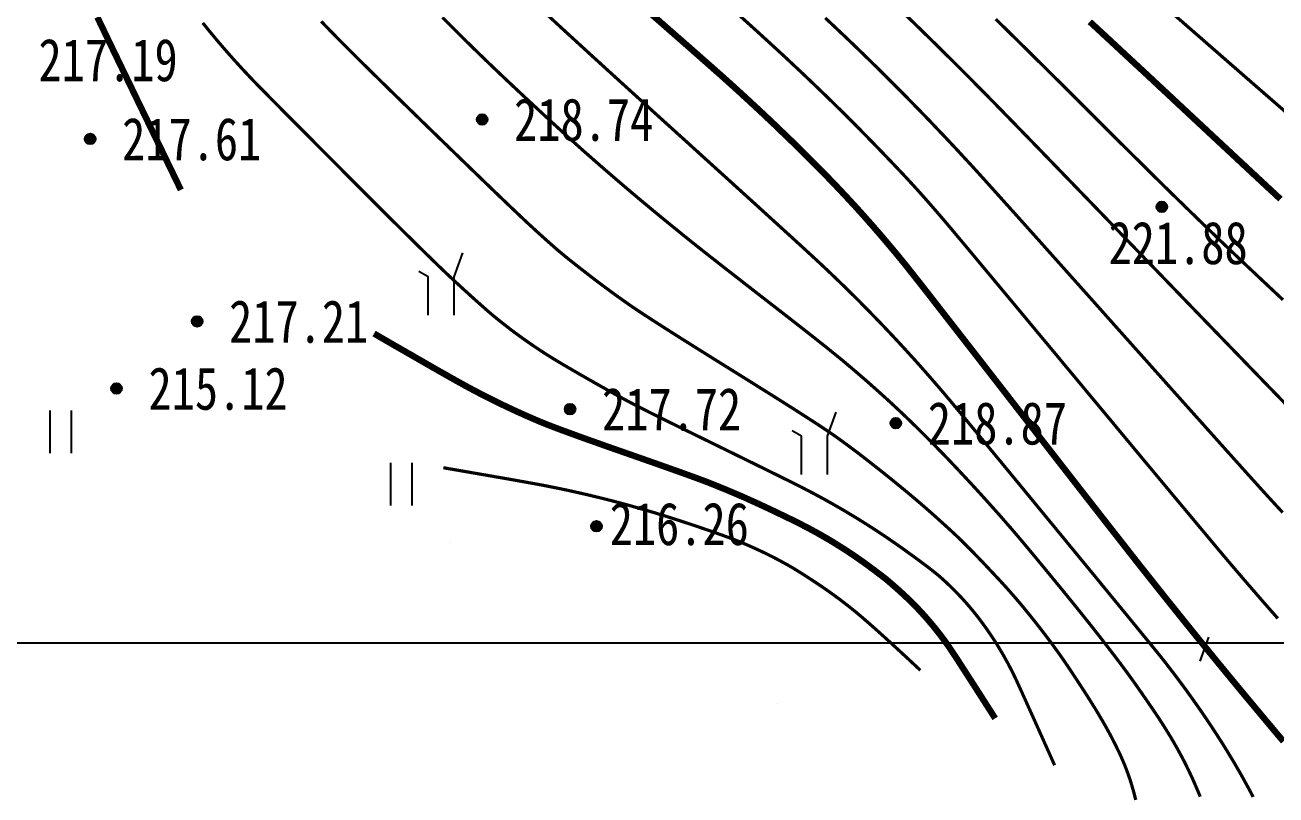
# Model space of a CAD drawing. Extents: x 36524600 to 36525730, y 2746759 to 2747713.
# Drawn here: x 36525092.61 to 36525121.97, y 2747242.12 to 2747260.2 of the extents above; entities that cross this region are included whole.
import ezdxf
from ezdxf.enums import TextEntityAlignment as Align

# ---------------------------------------------------------------- set-up
doc = ezdxf.new("R2010")
doc.units = 0
doc.header["$LTSCALE"] = 1000
doc.header["$MEASUREMENT"] = 0
for name, color, linetype in [('DGX', 251, 'Continuous'), ('DMTZ', 3, 'Continuous'), ('GCD', 252, 'Continuous'), ('JMD', 6, 'Continuous'), ('PP-DX-PT', 251, 'Continuous'), ('ZBTZ', 3, 'Continuous')]:
    doc.layers.add(name, color=color, linetype=linetype)
doc.styles.add('正等线体', font='宋体.shx', dxfattribs={"bigfont": '@@gbcbig.shx'})
doc.linetypes.add('10421', pattern='A,2,[150,AAA.SHX,S=0.5,R=0,X=0,Y=0.5],1e-11', length=2)
doc.linetypes.add('1161', pattern='A,0,[149,AAA.SHX,S=0.15,R=0,X=0,Y=0],-1.6', length=1.6)

# ---------------------------------------------------------------- blocks, each defined once
blk = doc.blocks.new('gc200')
h = blk.add_hatch(color=256)
edge = h.paths.add_edge_path()
edge.add_arc((0, 0), 0.25, 0, 360)
blk.add_circle((0, 0), 0.25)
blk = doc.blocks.new('gc246')
at = {"flags": 128}
for points in [[(1.217, 3.347), (0.807, 2.219), (0.807, 0.419)], [(-0.393, 0.419), (-0.393, 2.219), (-0.826, 2.469)]]:
    blk.add_lwpolyline(points, dxfattribs=at)
blk = doc.blocks.new('gc121')
at = {"color": 253}
for p, q in [((-0.5, -1), (-0.5, 1)), ((0.5, -1), (0.5, 1))]:
    blk.add_line(p, q, dxfattribs=at)
blk = doc.blocks.new('dxt')
at = {"color": 253, "elevation": 205.975}
blk.add_lwpolyline([(36524871.752, 2747471.477), (36525147.251, 2747471.477), (36525147.251, 2747245.683), (36524871.752, 2747245.683)], close=True, dxfattribs=at)
at = {"layer": 'DGX', "color": 253, "linetype": 'Continuous', "flags": 128}
for points, const_width in [([(36525094.311, 2747260.383), (36525094.583, 2747259.817), (36525094.915, 2747259.129), (36525095.307, 2747258.319), (36525095.759, 2747257.385), (36525096.27, 2747256.329)], 0.15), ([(36525096.784, 2747260.25), (36525096.841, 2747260.18), (36525096.897, 2747260.11), (36525096.954, 2747260.04), (36525097.012, 2747259.971), (36525097.069, 2747259.901), (36525097.127, 2747259.832), (36525097.185, 2747259.764), (36525097.244, 2747259.695), (36525097.303, 2747259.627), (36525097.362, 2747259.559), (36525097.421, 2747259.492), (36525097.481, 2747259.424), (36525097.541, 2747259.357), (36525097.602, 2747259.29), (36525097.662, 2747259.224), (36525097.723, 2747259.157), (36525097.785, 2747259.091), (36525097.846, 2747259.026), (36525097.908, 2747258.96), (36525097.97, 2747258.895), (36525098.059, 2747258.803), (36525098.202, 2747258.658), (36525098.399, 2747258.458), (36525098.649, 2747258.205), (36525098.953, 2747257.899), (36525099.311, 2747257.539), (36525099.723, 2747257.125), (36525100.188, 2747256.657), (36525100.659, 2747256.185), (36525101.087, 2747255.756), (36525101.474, 2747255.373), (36525101.818, 2747255.033), (36525102.119, 2747254.738), (36525102.379, 2747254.486), (36525102.596, 2747254.279), (36525102.771, 2747254.117), (36525102.918, 2747253.982), (36525103.053, 2747253.86), (36525103.175, 2747253.749), (36525103.285, 2747253.651), (36525103.382, 2747253.565), (36525103.467, 2747253.49), (36525103.539, 2747253.428), (36525103.598, 2747253.378), (36525103.652, 2747253.334), (36525103.706, 2747253.29), (36525103.76, 2747253.247), (36525103.814, 2747253.204), (36525103.868, 2747253.161), (36525103.923, 2747253.119), (36525103.978, 2747253.076), (36525104.033, 2747253.034), (36525104.088, 2747252.993), (36525104.144, 2747252.951), (36525104.2, 2747252.91), (36525104.256, 2747252.87), (36525104.312, 2747252.829), (36525104.368, 2747252.789), (36525104.425, 2747252.75), (36525104.482, 2747252.71), (36525104.539, 2747252.671), (36525104.596, 2747252.632), (36525104.654, 2747252.594), (36525104.712, 2747252.555), (36525104.77, 2747252.518), (36525104.828, 2747252.48), (36525104.886, 2747252.443), (36525104.945, 2747252.406), (36525105.01, 2747252.366), (36525105.087, 2747252.319), (36525105.176, 2747252.266), (36525105.277, 2747252.206), (36525105.391, 2747252.139), (36525105.517, 2747252.066), (36525105.655, 2747251.986), (36525105.806, 2747251.9), (36525105.957, 2747251.814), (36525106.097, 2747251.734), (36525106.227, 2747251.661), (36525106.346, 2747251.594), (36525106.454, 2747251.534), (36525106.552, 2747251.48), (36525106.638, 2747251.433), (36525106.714, 2747251.392), (36525106.785, 2747251.355), (36525106.855, 2747251.318), (36525106.926, 2747251.281), (36525106.997, 2747251.245), (36525107.068, 2747251.208), (36525107.139, 2747251.172), (36525107.21, 2747251.136), (36525107.281, 2747251.1), (36525107.372, 2747251.055), (36525107.5, 2747250.991), (36525107.667, 2747250.908), (36525107.872, 2747250.807), (36525108.115, 2747250.688), (36525108.396, 2747250.55), (36525108.716, 2747250.393), (36525109.074, 2747250.218), (36525109.432, 2747250.042), (36525109.753, 2747249.884), (36525110.038, 2747249.744), (36525110.286, 2747249.621), (36525110.497, 2747249.517), (36525110.671, 2747249.43), (36525110.809, 2747249.361), (36525110.909, 2747249.309), (36525110.991, 2747249.267), (36525111.073, 2747249.224), (36525111.155, 2747249.181), (36525111.236, 2747249.137), (36525111.318, 2747249.093), (36525111.399, 2747249.048), (36525111.479, 2747249.003), (36525111.56, 2747248.958), (36525111.64, 2747248.912), (36525111.72, 2747248.866), (36525111.8, 2747248.82), (36525111.88, 2747248.773), (36525111.959, 2747248.725), (36525112.038, 2747248.678), (36525112.117, 2747248.63), (36525112.196, 2747248.581), (36525112.275, 2747248.532), (36525112.353, 2747248.483), (36525112.431, 2747248.433), (36525112.509, 2747248.383), (36525112.586, 2747248.333), (36525112.663, 2747248.282), (36525112.74, 2747248.231), (36525112.817, 2747248.179), (36525112.895, 2747248.126), (36525112.976, 2747248.07), (36525113.06, 2747248.012), (36525113.147, 2747247.951), (36525113.237, 2747247.887), (36525113.329, 2747247.82), (36525113.425, 2747247.751), (36525113.524, 2747247.679), (36525113.62, 2747247.608), (36525113.71, 2747247.541), (36525113.793, 2747247.478), (36525113.869, 2747247.42), (36525113.938, 2747247.365), (36525114.001, 2747247.315), (36525114.056, 2747247.269), (36525114.105, 2747247.227), (36525114.15, 2747247.186), (36525114.195, 2747247.146), (36525114.239, 2747247.105), (36525114.283, 2747247.063), (36525114.327, 2747247.022), (36525114.37, 2747246.979), (36525114.413, 2747246.937), (36525114.455, 2747246.894), (36525114.497, 2747246.851), (36525114.539, 2747246.807), (36525114.58, 2747246.763), (36525114.621, 2747246.718), (36525114.662, 2747246.673), (36525114.702, 2747246.628), (36525114.741, 2747246.583), (36525114.781, 2747246.537), (36525114.819, 2747246.49), (36525114.858, 2747246.444), (36525114.896, 2747246.397), (36525114.934, 2747246.35), (36525114.971, 2747246.302), (36525115.008, 2747246.254), (36525115.044, 2747246.206), (36525115.081, 2747246.157), (36525115.116, 2747246.108), (36525115.152, 2747246.059), (36525115.187, 2747246.01), (36525115.221, 2747245.96), (36525115.255, 2747245.91), (36525115.289, 2747245.86), (36525115.323, 2747245.809), (36525115.356, 2747245.759), (36525115.388, 2747245.708), (36525115.421, 2747245.657), (36525115.453, 2747245.605), (36525115.484, 2747245.553), (36525115.515, 2747245.501), (36525115.546, 2747245.449), (36525115.576, 2747245.397), (36525115.606, 2747245.344), (36525115.635, 2747245.291), (36525115.665, 2747245.238), (36525115.693, 2747245.185), (36525115.721, 2747245.131), (36525115.749, 2747245.078), (36525115.777, 2747245.024), (36525115.804, 2747244.969), (36525115.83, 2747244.915), (36525115.868, 2747244.835), (36525115.929, 2747244.702), (36525116.013, 2747244.518), (36525116.119, 2747244.282), (36525116.249, 2747243.994), (36525116.401, 2747243.655), (36525116.577, 2747243.263), (36525116.775, 2747242.819)], 0.075), ([(36525099.565, 2747260.285), (36525099.658, 2747260.188), (36525099.759, 2747260.084), (36525099.868, 2747259.972), (36525099.985, 2747259.852), (36525100.126, 2747259.71), (36525100.308, 2747259.528), (36525100.531, 2747259.307), (36525100.795, 2747259.047), (36525101.101, 2747258.747), (36525101.447, 2747258.409), (36525101.835, 2747258.031), (36525102.264, 2747257.614), (36525102.692, 2747257.199), (36525103.078, 2747256.825), (36525103.421, 2747256.493), (36525103.722, 2747256.203), (36525103.981, 2747255.955), (36525104.198, 2747255.749), (36525104.372, 2747255.584), (36525104.504, 2747255.462), (36525104.611, 2747255.363), (36525104.712, 2747255.272), (36525104.806, 2747255.187), (36525104.894, 2747255.108), (36525104.975, 2747255.037), (36525105.049, 2747254.972), (36525105.116, 2747254.913), (36525105.177, 2747254.862), (36525105.238, 2747254.811), (36525105.307, 2747254.754), (36525105.384, 2747254.692), (36525105.469, 2747254.625), (36525105.561, 2747254.552), (36525105.66, 2747254.474), (36525105.768, 2747254.39), (36525105.883, 2747254.301), (36525106.002, 2747254.209), (36525106.122, 2747254.119), (36525106.243, 2747254.029), (36525106.364, 2747253.94), (36525106.485, 2747253.851), (36525106.608, 2747253.764), (36525106.73, 2747253.677), (36525106.854, 2747253.591), (36525106.999, 2747253.493), (36525107.187, 2747253.369), (36525107.418, 2747253.219), (36525107.692, 2747253.044), (36525108.008, 2747252.843), (36525108.368, 2747252.617), (36525108.77, 2747252.365), (36525109.216, 2747252.087), (36525109.661, 2747251.809), (36525110.063, 2747251.557), (36525110.422, 2747251.331), (36525110.738, 2747251.13), (36525111.01, 2747250.955), (36525111.24, 2747250.806), (36525111.426, 2747250.682), (36525111.57, 2747250.584), (36525111.695, 2747250.496), (36525111.826, 2747250.401), (36525111.964, 2747250.299), (36525112.109, 2747250.19), (36525112.26, 2747250.075), (36525112.418, 2747249.952), (36525112.582, 2747249.823), (36525112.753, 2747249.688), (36525112.923, 2747249.551), (36525113.085, 2747249.419), (36525113.239, 2747249.293), (36525113.385, 2747249.171), (36525113.524, 2747249.054), (36525113.654, 2747248.943), (36525113.777, 2747248.836), (36525113.892, 2747248.735), (36525113.999, 2747248.639), (36525114.099, 2747248.549), (36525114.192, 2747248.465), (36525114.278, 2747248.386), (36525114.357, 2747248.314), (36525114.428, 2747248.247), (36525114.493, 2747248.187), (36525114.55, 2747248.132), (36525114.607, 2747248.077), (36525114.67, 2747248.014), (36525114.739, 2747247.945), (36525114.814, 2747247.869), (36525114.895, 2747247.785), (36525114.982, 2747247.695), (36525115.076, 2747247.598), (36525115.175, 2747247.493), (36525115.274, 2747247.388), (36525115.366, 2747247.29), (36525115.452, 2747247.198), (36525115.531, 2747247.113), (36525115.603, 2747247.034), (36525115.668, 2747246.962), (36525115.727, 2747246.896), (36525115.779, 2747246.836), (36525115.825, 2747246.783), (36525115.865, 2747246.737), (36525115.899, 2747246.697), (36525115.928, 2747246.664), (36525115.951, 2747246.637), (36525115.968, 2747246.617), (36525115.98, 2747246.604), (36525115.985, 2747246.597), (36525115.991, 2747246.59), (36525116.002, 2747246.576), (36525116.019, 2747246.556), (36525116.04, 2747246.53), (36525116.067, 2747246.496), (36525116.1, 2747246.456), (36525116.138, 2747246.409), (36525116.181, 2747246.356), (36525116.227, 2747246.3), (36525116.272, 2747246.243), (36525116.318, 2747246.186), (36525116.363, 2747246.129), (36525116.408, 2747246.071), (36525116.452, 2747246.014), (36525116.497, 2747245.956), (36525116.541, 2747245.898), (36525116.585, 2747245.84), (36525116.629, 2747245.782), (36525116.673, 2747245.723), (36525116.716, 2747245.665), (36525116.759, 2747245.606), (36525116.802, 2747245.547), (36525116.845, 2747245.488), (36525116.887, 2747245.429), (36525116.933, 2747245.364), (36525116.985, 2747245.288), (36525117.045, 2747245.201), (36525117.111, 2747245.103), (36525117.184, 2747244.993), (36525117.263, 2747244.873), (36525117.35, 2747244.741), (36525117.443, 2747244.598), (36525117.537, 2747244.452), (36525117.626, 2747244.311), (36525117.711, 2747244.175), (36525117.791, 2747244.043), (36525117.866, 2747243.916), (36525117.937, 2747243.794), (36525118.003, 2747243.677), (36525118.064, 2747243.565), (36525118.121, 2747243.457), (36525118.174, 2747243.353), (36525118.224, 2747243.253), (36525118.271, 2747243.158), (36525118.314, 2747243.067), (36525118.353, 2747242.979), (36525118.389, 2747242.896), (36525118.422, 2747242.817), (36525118.452, 2747242.74), (36525118.481, 2747242.663), (36525118.509, 2747242.585), (36525118.536, 2747242.507), (36525118.562, 2747242.428), (36525118.586, 2747242.349), (36525118.609, 2747242.27), (36525118.632, 2747242.19), (36525118.654, 2747242.104), (36525118.678, 2747242.006)], 0.075), ([(36525120.192, 2747242.08), (36525120.166, 2747242.144), (36525120.14, 2747242.207), (36525120.113, 2747242.27), (36525120.086, 2747242.334), (36525120.059, 2747242.397), (36525120.031, 2747242.459), (36525120.003, 2747242.522), (36525119.974, 2747242.584), (36525119.945, 2747242.646), (36525119.915, 2747242.708), (36525119.885, 2747242.77), (36525119.855, 2747242.831), (36525119.824, 2747242.893), (36525119.793, 2747242.954), (36525119.761, 2747243.014), (36525119.728, 2747243.075), (36525119.696, 2747243.135), (36525119.663, 2747243.196), (36525119.629, 2747243.255), (36525119.595, 2747243.315), (36525119.561, 2747243.375), (36525119.526, 2747243.434), (36525119.491, 2747243.493), (36525119.455, 2747243.551), (36525119.419, 2747243.61), (36525119.383, 2747243.668), (36525119.348, 2747243.724), (36525119.315, 2747243.776), (36525119.284, 2747243.824), (36525119.256, 2747243.868), (36525119.23, 2747243.908), (36525119.206, 2747243.945), (36525119.185, 2747243.977), (36525119.166, 2747244.005), (36525119.147, 2747244.034), (36525119.123, 2747244.068), (36525119.096, 2747244.108), (36525119.066, 2747244.153), (36525119.031, 2747244.204), (36525118.992, 2747244.26), (36525118.95, 2747244.322), (36525118.904, 2747244.389), (36525118.856, 2747244.458), (36525118.808, 2747244.528), (36525118.759, 2747244.597), (36525118.711, 2747244.667), (36525118.662, 2747244.736), (36525118.613, 2747244.805), (36525118.563, 2747244.874), (36525118.514, 2747244.942), (36525118.461, 2747245.015), (36525118.401, 2747245.096), (36525118.335, 2747245.185), (36525118.262, 2747245.282), (36525118.182, 2747245.387), (36525118.095, 2747245.501), (36525118.001, 2747245.622), (36525117.901, 2747245.752), (36525117.793, 2747245.891), (36525117.675, 2747246.041), (36525117.548, 2747246.201), (36525117.411, 2747246.372), (36525117.266, 2747246.553), (36525117.11, 2747246.745), (36525116.946, 2747246.947), (36525116.772, 2747247.159), (36525116.599, 2747247.37), (36525116.439, 2747247.564), (36525116.29, 2747247.744), (36525116.154, 2747247.908), (36525116.03, 2747248.056), (36525115.918, 2747248.189), (36525115.818, 2747248.306), (36525115.73, 2747248.408), (36525115.648, 2747248.502), (36525115.566, 2747248.596), (36525115.484, 2747248.69), (36525115.401, 2747248.783), (36525115.318, 2747248.876), (36525115.235, 2747248.969), (36525115.151, 2747249.062), (36525115.068, 2747249.155), (36525114.984, 2747249.247), (36525114.9, 2747249.339), (36525114.815, 2747249.431), (36525114.73, 2747249.522), (36525114.645, 2747249.614), (36525114.56, 2747249.705), (36525114.475, 2747249.796), (36525114.389, 2747249.886), (36525114.303, 2747249.977), (36525114.217, 2747250.067), (36525114.13, 2747250.157), (36525114.043, 2747250.246), (36525113.956, 2747250.335), (36525113.868, 2747250.424), (36525113.78, 2747250.512), (36525113.692, 2747250.6), (36525113.604, 2747250.688), (36525113.515, 2747250.775), (36525113.426, 2747250.862), (36525113.336, 2747250.949), (36525113.246, 2747251.035), (36525113.156, 2747251.121), (36525113.065, 2747251.206), (36525112.974, 2747251.291), (36525112.882, 2747251.376), (36525112.79, 2747251.46), (36525112.698, 2747251.544), (36525112.605, 2747251.627), (36525112.512, 2747251.71), (36525112.419, 2747251.793), (36525112.325, 2747251.875), (36525112.231, 2747251.956), (36525112.136, 2747252.038), (36525112.042, 2747252.118), (36525111.946, 2747252.199), (36525111.851, 2747252.279), (36525111.755, 2747252.359), (36525111.659, 2747252.438), (36525111.562, 2747252.516), (36525111.465, 2747252.595), (36525111.358, 2747252.68), (36525111.231, 2747252.781), (36525111.085, 2747252.897), (36525110.918, 2747253.028), (36525110.731, 2747253.174), (36525110.525, 2747253.335), (36525110.299, 2747253.511), (36525110.053, 2747253.702), (36525109.805, 2747253.894), (36525109.574, 2747254.074), (36525109.36, 2747254.241), (36525109.162, 2747254.395), (36525108.981, 2747254.536), (36525108.817, 2747254.665), (36525108.669, 2747254.781), (36525108.539, 2747254.884), (36525108.416, 2747254.981), (36525108.294, 2747255.078), (36525108.173, 2747255.176), (36525108.051, 2747255.273), (36525107.93, 2747255.372), (36525107.809, 2747255.47), (36525107.688, 2747255.569), (36525107.567, 2747255.668), (36525107.447, 2747255.767), (36525107.327, 2747255.866), (36525107.207, 2747255.966), (36525107.087, 2747256.066), (36525106.967, 2747256.167), (36525106.848, 2747256.267), (36525106.729, 2747256.368), (36525106.611, 2747256.469), (36525106.492, 2747256.571), (36525106.374, 2747256.673), (36525106.256, 2747256.775), (36525106.138, 2747256.877), (36525106.02, 2747256.98), (36525105.903, 2747257.083), (36525105.786, 2747257.186), (36525105.669, 2747257.289), (36525105.546, 2747257.4), (36525105.408, 2747257.524), (36525105.256, 2747257.661), (36525105.091, 2747257.813), (36525104.911, 2747257.978), (36525104.718, 2747258.157), (36525104.511, 2747258.349), (36525104.289, 2747258.555), (36525104.063, 2747258.767), (36525103.842, 2747258.976), (36525103.624, 2747259.183), (36525103.411, 2747259.388), (36525103.202, 2747259.591), (36525102.997, 2747259.791), (36525102.797, 2747259.989), (36525102.6, 2747260.185), (36525102.407, 2747260.38)], 0.075), ([(36525104.864, 2747260.445), (36525105.126, 2747260.202), (36525105.454, 2747259.901), (36525105.847, 2747259.541), (36525106.306, 2747259.122), (36525106.831, 2747258.644), (36525107.421, 2747258.108), (36525108.077, 2747257.514), (36525108.73, 2747256.921), (36525109.313, 2747256.392), (36525109.825, 2747255.927), (36525110.266, 2747255.525), (36525110.637, 2747255.187), (36525110.937, 2747254.912), (36525111.167, 2747254.7), (36525111.326, 2747254.552), (36525111.45, 2747254.435), (36525111.572, 2747254.318), (36525111.695, 2747254.2), (36525111.817, 2747254.082), (36525111.938, 2747253.963), (36525112.059, 2747253.844), (36525112.179, 2747253.724), (36525112.299, 2747253.603), (36525112.418, 2747253.482), (36525112.536, 2747253.36), (36525112.654, 2747253.238), (36525112.772, 2747253.116), (36525112.888, 2747252.992), (36525113.005, 2747252.869), (36525113.12, 2747252.744), (36525113.236, 2747252.619), (36525113.35, 2747252.494), (36525113.464, 2747252.368), (36525113.578, 2747252.242), (36525113.69, 2747252.115), (36525113.803, 2747251.987), (36525113.914, 2747251.859), (36525114.025, 2747251.731), (36525114.136, 2747251.602), (36525114.274, 2747251.438), (36525114.468, 2747251.206), (36525114.718, 2747250.906), (36525115.023, 2747250.536), (36525115.385, 2747250.098), (36525115.802, 2747249.592), (36525116.275, 2747249.017), (36525116.804, 2747248.373), (36525117.33, 2747247.733), (36525117.793, 2747247.169), (36525118.193, 2747246.681), (36525118.531, 2747246.269), (36525118.806, 2747245.932), (36525119.019, 2747245.672), (36525119.169, 2747245.488), (36525119.256, 2747245.379), (36525119.312, 2747245.309), (36525119.368, 2747245.238), (36525119.423, 2747245.167), (36525119.478, 2747245.096), (36525119.533, 2747245.024), (36525119.588, 2747244.952), (36525119.642, 2747244.88), (36525119.696, 2747244.808), (36525119.75, 2747244.736), (36525119.803, 2747244.664), (36525119.857, 2747244.591), (36525119.909, 2747244.518), (36525119.962, 2747244.445), (36525120.014, 2747244.371), (36525120.066, 2747244.298), (36525120.118, 2747244.224), (36525120.17, 2747244.15), (36525120.221, 2747244.076), (36525120.272, 2747244.002), (36525120.323, 2747243.927), (36525120.373, 2747243.853), (36525120.423, 2747243.778), (36525120.473, 2747243.702), (36525120.522, 2747243.627), (36525120.571, 2747243.552), (36525120.62, 2747243.476), (36525120.669, 2747243.4), (36525120.717, 2747243.324), (36525120.764, 2747243.248), (36525120.812, 2747243.171), (36525120.859, 2747243.094), (36525120.905, 2747243.017), (36525120.952, 2747242.94), (36525120.998, 2747242.863), (36525121.043, 2747242.785), (36525121.088, 2747242.707), (36525121.133, 2747242.629), (36525121.177, 2747242.551), (36525121.221, 2747242.472), (36525121.264, 2747242.393), (36525121.307, 2747242.314), (36525121.35, 2747242.235), (36525121.392, 2747242.155), (36525121.434, 2747242.076)], 0.075), ([(36525107.288, 2747260.476), (36525107.631, 2747260.175), (36525107.935, 2747259.909), (36525108.199, 2747259.677), (36525108.423, 2747259.48), (36525108.608, 2747259.317), (36525108.753, 2747259.189), (36525108.859, 2747259.095), (36525108.945, 2747259.019), (36525109.031, 2747258.942), (36525109.116, 2747258.865), (36525109.202, 2747258.788), (36525109.287, 2747258.711), (36525109.372, 2747258.634), (36525109.457, 2747258.556), (36525109.542, 2747258.478), (36525109.626, 2747258.4), (36525109.71, 2747258.322), (36525109.795, 2747258.244), (36525109.879, 2747258.165), (36525109.963, 2747258.087), (36525110.046, 2747258.008), (36525110.13, 2747257.929), (36525110.213, 2747257.85), (36525110.296, 2747257.77), (36525110.379, 2747257.69), (36525110.462, 2747257.611), (36525110.545, 2747257.531), (36525110.627, 2747257.451), (36525110.709, 2747257.37), (36525110.791, 2747257.29), (36525110.873, 2747257.209), (36525110.955, 2747257.128), (36525111.037, 2747257.047), (36525111.118, 2747256.965), (36525111.199, 2747256.884), (36525111.279, 2747256.802), (36525111.36, 2747256.72), (36525111.44, 2747256.638), (36525111.52, 2747256.555), (36525111.6, 2747256.472), (36525111.679, 2747256.389), (36525111.758, 2747256.306), (36525111.836, 2747256.222), (36525111.915, 2747256.138), (36525111.993, 2747256.053), (36525112.071, 2747255.969), (36525112.148, 2747255.884), (36525112.225, 2747255.799), (36525112.302, 2747255.713), (36525112.378, 2747255.627), (36525112.454, 2747255.541), (36525112.53, 2747255.455), (36525112.605, 2747255.368), (36525112.68, 2747255.281), (36525112.755, 2747255.194), (36525112.829, 2747255.106), (36525112.903, 2747255.018), (36525112.977, 2747254.93), (36525113.051, 2747254.842), (36525113.124, 2747254.753), (36525113.196, 2747254.664), (36525113.269, 2747254.575), (36525113.341, 2747254.485), (36525113.442, 2747254.357), (36525113.604, 2747254.152), (36525113.825, 2747253.869), (36525114.105, 2747253.509), (36525114.445, 2747253.072), (36525114.845, 2747252.558), (36525115.305, 2747251.966), (36525115.824, 2747251.297), (36525116.35, 2747250.619), (36525116.833, 2747249.998), (36525117.27, 2747249.436), (36525117.664, 2747248.93), (36525118.013, 2747248.483), (36525118.317, 2747248.094), (36525118.577, 2747247.762), (36525118.792, 2747247.488), (36525118.986, 2747247.244), (36525119.18, 2747246.999), (36525119.374, 2747246.755), (36525119.569, 2747246.512), (36525119.764, 2747246.268), (36525119.96, 2747246.025), (36525120.156, 2747245.783), (36525120.353, 2747245.541), (36525120.55, 2747245.299), (36525120.748, 2747245.058), (36525120.946, 2747244.817), (36525121.145, 2747244.576), (36525121.344, 2747244.336), (36525121.544, 2747244.096), (36525121.744, 2747243.857), (36525121.944, 2747243.618), (36525122.145, 2747243.379)], 0.15), ([(36525109.396, 2747260.409), (36525109.587, 2747260.237), (36525109.774, 2747260.068), (36525109.96, 2747259.898), (36525110.146, 2747259.728), (36525110.331, 2747259.557), (36525110.516, 2747259.386), (36525110.699, 2747259.214), (36525110.883, 2747259.041), (36525111.065, 2747258.868), (36525111.247, 2747258.693), (36525111.429, 2747258.518), (36525111.609, 2747258.342), (36525111.788, 2747258.166), (36525111.966, 2747257.988), (36525112.144, 2747257.81), (36525112.321, 2747257.63), (36525112.496, 2747257.45), (36525112.666, 2747257.275), (36525112.824, 2747257.11), (36525112.971, 2747256.957), (36525113.106, 2747256.814), (36525113.23, 2747256.683), (36525113.343, 2747256.562), (36525113.444, 2747256.452), (36525113.534, 2747256.353), (36525113.618, 2747256.259), (36525113.702, 2747256.165), (36525113.785, 2747256.071), (36525113.868, 2747255.976), (36525113.951, 2747255.881), (36525114.033, 2747255.786), (36525114.115, 2747255.691), (36525114.197, 2747255.595), (36525114.319, 2747255.451), (36525114.519, 2747255.212), (36525114.8, 2747254.876), (36525115.159, 2747254.445), (36525115.598, 2747253.918), (36525116.116, 2747253.295), (36525116.714, 2747252.576), (36525117.391, 2747251.761), (36525118.072, 2747250.942), (36525118.679, 2747250.211), (36525119.214, 2747249.569), (36525119.676, 2747249.014), (36525120.065, 2747248.548), (36525120.381, 2747248.17), (36525120.624, 2747247.879), (36525120.794, 2747247.677), (36525120.928, 2747247.519), (36525121.062, 2747247.362), (36525121.197, 2747247.204), (36525121.332, 2747247.047), (36525121.468, 2747246.89), (36525121.603, 2747246.734), (36525121.739, 2747246.578), (36525121.876, 2747246.422), (36525122.013, 2747246.266)], 0.075), ([(36525111.392, 2747260.366), (36525111.553, 2747260.215), (36525111.714, 2747260.063), (36525111.875, 2747259.911), (36525112.035, 2747259.758), (36525112.194, 2747259.604), (36525112.353, 2747259.45), (36525112.511, 2747259.296), (36525112.668, 2747259.14), (36525112.826, 2747258.985), (36525112.982, 2747258.828), (36525113.138, 2747258.671), (36525113.294, 2747258.514), (36525113.448, 2747258.356), (36525113.603, 2747258.197), (36525113.757, 2747258.038), (36525113.91, 2747257.879), (36525114.062, 2747257.718), (36525114.215, 2747257.558), (36525114.366, 2747257.397), (36525114.517, 2747257.235), (36525114.667, 2747257.072), (36525114.817, 2747256.91), (36525115.002, 2747256.707), (36525115.258, 2747256.423), (36525115.584, 2747256.06), (36525115.982, 2747255.617), (36525116.45, 2747255.094), (36525116.988, 2747254.491), (36525117.598, 2747253.808), (36525118.278, 2747253.044), (36525118.958, 2747252.282), (36525119.566, 2747251.6), (36525120.102, 2747251), (36525120.567, 2747250.48), (36525120.959, 2747250.042), (36525121.279, 2747249.685), (36525121.528, 2747249.409), (36525121.704, 2747249.214), (36525121.845, 2747249.06), (36525121.986, 2747248.906), (36525122.128, 2747248.753)], 0.075), ([(36525113.293, 2747260.424), (36525113.49, 2747260.232), (36525113.688, 2747260.039), (36525113.885, 2747259.846), (36525114.081, 2747259.653), (36525114.277, 2747259.459), (36525114.472, 2747259.265), (36525114.667, 2747259.07), (36525114.862, 2747258.874), (36525115.056, 2747258.678), (36525115.249, 2747258.482), (36525115.484, 2747258.242), (36525115.803, 2747257.914), (36525116.206, 2747257.5), (36525116.692, 2747256.997), (36525117.262, 2747256.408), (36525117.916, 2747255.731), (36525118.653, 2747254.967), (36525119.474, 2747254.116), (36525120.293, 2747253.267), (36525121.024, 2747252.511), (36525121.666, 2747251.846), (36525122.221, 2747251.274)], 0.075), ([(36525122.134, 2747253.748), (36525121.848, 2747254.016), (36525121.586, 2747254.263), (36525121.346, 2747254.489), (36525121.13, 2747254.693), (36525120.937, 2747254.876), (36525120.767, 2747255.038), (36525120.609, 2747255.19), (36525120.451, 2747255.342), (36525120.293, 2747255.494), (36525120.136, 2747255.646), (36525119.979, 2747255.799), (36525119.822, 2747255.952), (36525119.665, 2747256.105), (36525119.508, 2747256.258), (36525119.337, 2747256.426), (36525119.135, 2747256.625), (36525118.904, 2747256.854), (36525118.643, 2747257.113), (36525118.351, 2747257.402), (36525118.03, 2747257.722), (36525117.679, 2747258.072), (36525117.298, 2747258.452), (36525116.916, 2747258.834), (36525116.559, 2747259.189), (36525116.228, 2747259.516), (36525115.924, 2747259.817), (36525115.645, 2747260.091), (36525115.393, 2747260.338)], 0.075), ([(36525117.601, 2747260.277), (36525118.025, 2747259.885), (36525118.47, 2747259.471), (36525118.938, 2747259.037), (36525119.428, 2747258.58), (36525119.94, 2747258.102), (36525120.435, 2747257.64), (36525120.875, 2747257.23), (36525121.259, 2747256.872), (36525121.587, 2747256.566), (36525121.859, 2747256.313), (36525122.075, 2747256.112)], 0.15), ([(36525122.27, 2747258.094), (36525121.974, 2747258.352), (36525121.515, 2747258.751), (36525120.895, 2747259.292), (36525120.113, 2747259.975), (36525119.169, 2747260.799)], 0.075), ([(36525115.38, 2747243.92), (36525115.161, 2747244.263), (36525114.965, 2747244.569), (36525114.793, 2747244.837), (36525114.644, 2747245.068), (36525114.519, 2747245.262), (36525114.417, 2747245.418), (36525114.338, 2747245.536), (36525114.283, 2747245.617), (36525114.239, 2747245.679), (36525114.195, 2747245.741), (36525114.15, 2747245.802), (36525114.104, 2747245.863), (36525114.058, 2747245.923), (36525114.011, 2747245.983), (36525113.964, 2747246.042), (36525113.916, 2747246.101), (36525113.867, 2747246.159), (36525113.818, 2747246.217), (36525113.768, 2747246.275), (36525113.718, 2747246.331), (36525113.667, 2747246.388), (36525113.615, 2747246.444), (36525113.563, 2747246.499), (36525113.51, 2747246.554), (36525113.457, 2747246.608), (36525113.403, 2747246.661), (36525113.349, 2747246.715), (36525113.294, 2747246.767), (36525113.239, 2747246.819), (36525113.183, 2747246.87), (36525113.127, 2747246.921), (36525113.07, 2747246.972), (36525113.016, 2747247.019), (36525112.969, 2747247.06), (36525112.928, 2747247.096), (36525112.894, 2747247.125), (36525112.866, 2747247.149), (36525112.845, 2747247.167), (36525112.831, 2747247.179), (36525112.823, 2747247.186), (36525112.815, 2747247.192), (36525112.8, 2747247.204), (36525112.777, 2747247.221), (36525112.747, 2747247.244), (36525112.71, 2747247.273), (36525112.665, 2747247.307), (36525112.613, 2747247.347), (36525112.554, 2747247.392), (36525112.49, 2747247.439), (36525112.427, 2747247.487), (36525112.363, 2747247.533), (36525112.299, 2747247.58), (36525112.234, 2747247.626), (36525112.17, 2747247.671), (36525112.104, 2747247.716), (36525112.039, 2747247.761), (36525111.973, 2747247.805), (36525111.907, 2747247.848), (36525111.841, 2747247.892), (36525111.774, 2747247.934), (36525111.707, 2747247.976), (36525111.64, 2747248.018), (36525111.573, 2747248.06), (36525111.505, 2747248.1), (36525111.437, 2747248.141), (36525111.368, 2747248.181), (36525111.3, 2747248.22), (36525111.231, 2747248.259), (36525111.162, 2747248.297), (36525111.092, 2747248.335), (36525111.022, 2747248.373), (36525110.952, 2747248.41), (36525110.879, 2747248.448), (36525110.799, 2747248.489), (36525110.713, 2747248.532), (36525110.621, 2747248.578), (36525110.522, 2747248.626), (36525110.416, 2747248.677), (36525110.304, 2747248.731), (36525110.186, 2747248.788), (36525110.067, 2747248.844), (36525109.951, 2747248.898), (36525109.84, 2747248.95), (36525109.732, 2747248.999), (36525109.628, 2747249.046), (36525109.529, 2747249.091), (36525109.433, 2747249.133), (36525109.341, 2747249.173), (36525109.251, 2747249.211), (36525109.161, 2747249.249), (36525109.071, 2747249.287), (36525108.981, 2747249.324), (36525108.89, 2747249.361), (36525108.8, 2747249.398), (36525108.709, 2747249.434), (36525108.618, 2747249.47), (36525108.508, 2747249.512), (36525108.361, 2747249.566), (36525108.177, 2747249.633), (36525107.955, 2747249.713), (36525107.696, 2747249.805), (36525107.4, 2747249.91), (36525107.067, 2747250.027), (36525106.696, 2747250.157), (36525106.323, 2747250.287), (36525105.986, 2747250.407), (36525105.683, 2747250.515), (36525105.414, 2747250.613), (36525105.18, 2747250.699), (36525104.981, 2747250.774), (36525104.817, 2747250.838), (36525104.687, 2747250.891), (36525104.575, 2747250.939), (36525104.463, 2747250.988), (36525104.351, 2747251.037), (36525104.24, 2747251.087), (36525104.129, 2747251.137), (36525104.018, 2747251.189), (36525103.908, 2747251.241), (36525103.797, 2747251.293), (36525103.688, 2747251.347), (36525103.578, 2747251.401), (36525103.469, 2747251.456), (36525103.36, 2747251.511), (36525103.252, 2747251.567), (36525103.144, 2747251.624), (36525103.036, 2747251.681), (36525102.929, 2747251.74), (36525102.802, 2747251.81), (36525102.635, 2747251.903), (36525102.429, 2747252.02), (36525102.183, 2747252.16), (36525101.898, 2747252.324), (36525101.573, 2747252.511), (36525101.208, 2747252.721), (36525100.804, 2747252.955)], 0.15), ([(36525113.625, 2747245.049), (36525113.387, 2747245.271), (36525113.166, 2747245.476), (36525112.961, 2747245.665), (36525112.773, 2747245.836), (36525112.602, 2747245.99), (36525112.447, 2747246.128), (36525112.309, 2747246.248), (36525112.188, 2747246.352), (36525112.074, 2747246.446), (36525111.959, 2747246.538), (36525111.843, 2747246.629), (36525111.726, 2747246.718), (36525111.607, 2747246.806), (36525111.487, 2747246.892), (36525111.366, 2747246.977), (36525111.244, 2747247.059), (36525111.125, 2747247.139), (36525111.013, 2747247.212), (36525110.909, 2747247.28), (36525110.811, 2747247.341), (36525110.721, 2747247.397), (36525110.639, 2747247.448), (36525110.563, 2747247.492), (36525110.495, 2747247.531), (36525110.43, 2747247.567), (36525110.365, 2747247.602), (36525110.3, 2747247.637), (36525110.235, 2747247.671), (36525110.169, 2747247.705), (36525110.103, 2747247.738), (36525110.037, 2747247.771), (36525109.971, 2747247.804), (36525109.904, 2747247.836), (36525109.838, 2747247.867), (36525109.771, 2747247.898), (36525109.704, 2747247.929), (36525109.636, 2747247.959), (36525109.569, 2747247.989), (36525109.501, 2747248.018), (36525109.433, 2747248.047), (36525109.36, 2747248.077), (36525109.275, 2747248.11), (36525109.181, 2747248.146), (36525109.076, 2747248.185), (36525108.96, 2747248.227), (36525108.833, 2747248.272), (36525108.696, 2747248.32), (36525108.548, 2747248.371), (36525108.398, 2747248.422), (36525108.252, 2747248.471), (36525108.112, 2747248.517), (36525107.977, 2747248.562), (36525107.846, 2747248.604), (36525107.721, 2747248.644), (36525107.601, 2747248.682), (36525107.486, 2747248.717), (36525107.374, 2747248.752), (36525107.261, 2747248.785), (36525107.148, 2747248.819), (36525107.036, 2747248.851), (36525106.922, 2747248.883), (36525106.809, 2747248.915), (36525106.696, 2747248.946), (36525106.582, 2747248.977), (36525106.469, 2747249.007), (36525106.355, 2747249.037), (36525106.241, 2747249.066), (36525106.127, 2747249.094), (36525106.013, 2747249.122), (36525105.899, 2747249.15), (36525105.784, 2747249.177), (36525105.67, 2747249.203), (36525105.555, 2747249.229), (36525105.44, 2747249.255), (36525105.325, 2747249.28), (36525105.21, 2747249.304), (36525105.095, 2747249.328), (36525104.98, 2747249.351), (36525104.865, 2747249.374), (36525104.749, 2747249.397), (36525104.612, 2747249.422), (36525104.431, 2747249.455), (36525104.207, 2747249.495), (36525103.939, 2747249.543), (36525103.627, 2747249.597), (36525103.272, 2747249.659), (36525102.873, 2747249.728), (36525102.43, 2747249.805)], 0.075)]:
    blk.add_lwpolyline(points, dxfattribs=dict(at, const_width=const_width))
at = {"layer": 'DMTZ', "color": 253, "linetype": '10421', "const_width": 0.00000222, "elevation": 219.93, "flags": 128}
blk.add_lwpolyline([(36525166.929, 2747300.516), (36525165.732, 2747299.357), (36525164.569, 2747297.87), (36525163.17, 2747295.475), (36525161.631, 2747290.223), (36525161.831, 2747287.489), (36525163.043, 2747285.319), (36525163.836, 2747283.725), (36525164.529, 2747283.065), (36525166.743, 2747282.514), (36525169.007, 2747282.529), (36525170.745, 2747283.342), (36525171.875, 2747283.828), (36525172.934, 2747283.796), (36525174.028, 2747283.468), (36525174.868, 2747282.99), (36525175.717, 2747282.253), (36525177.09, 2747281.714), (36525178.216, 2747281.632), (36525179.582, 2747281.763), (36525180.977, 2747281.417), (36525181.721, 2747281.195), (36525181.765, 2747281.173), (36525182.206, 2747280.939), (36525182.239, 2747280.919), (36525182.283, 2747280.892), (36525182.504, 2747280.688), (36525182.508, 2747280.68), (36525182.524, 2747280.636), (36525182.518, 2747280.28), (36525182.516, 2747280.266), (36525182.511, 2747280.215), (36525182.472, 2747279.718), (36525182.469, 2747279.677), (36525181.745, 2747278.332), (36525181.056, 2747277.051), (36525176.311, 2747268.536), (36525170.275, 2747258.444), (36525161.815, 2747246.735), (36525159.343, 2747243.972), (36525157.764, 2747242.725), (36525155.651, 2747242), (36525152.012, 2747242.096), (36525145.798, 2747242.514), (36525142.035, 2747241.584), (36525139.342, 2747240.791), (36525137.643, 2747240.272), (36525135.832, 2747240.113), (36525134.598, 2747240.353), (36525133.114, 2747240.326), (36525131.177, 2747239.764), (36525128.675, 2747238.048), (36525127.686, 2747237.033), (36525126.833, 2747235.521), (36525126.999, 2747234.24), (36525127.208, 2747232.466), (36525128.357, 2747229.626), (36525128.263, 2747229.235), (36525127.983, 2747228.937), (36525126.578, 2747229.079), (36525124.107, 2747229.635), (36525120.722, 2747230.167), (36525119.286, 2747230.367), (36525118.145, 2747230.928), (36525117.765, 2747231.961), (36525118.06, 2747232.897), (36525119.905, 2747237.439), (36525119.993, 2747238.831), (36525119.851, 2747240.076), (36525118.863, 2747241.173), (36525114.687, 2747244.466), (36525112.563, 2747245.632), (36525108.067, 2747247.011), (36525105.726, 2747247.893), (36525102.43, 2747249.805), (36525102.079, 2747250.314), (36525101.415, 2747251.458), (36525100.804, 2747252.955), (36525100.409, 2747253.889), (36525099.543, 2747254.906), (36525098.502, 2747255.802), (36525097.848, 2747256.032), (36525096.983, 2747256.302), (36525096.27, 2747256.329), (36525094.787, 2747256.267), (36525093.888, 2747256.26), (36525092.704, 2747256.683), (36525091.779, 2747257.336), (36525091.241, 2747258.129), (36525090.219, 2747260.309), (36525088.878, 2747262.056), (36525087.853, 2747263.306), (36525086.017, 2747264.788), (36525084.344, 2747266.27), (36525083.138, 2747266.977), (36525079.742, 2747267.979), (36525078.098, 2747268.483), (36525076.36, 2747269.125), (36525074.97, 2747269.554), (36525073.726, 2747270.356), (36525072.98, 2747271.35), (36525072.372, 2747272.848), (36525072.278, 2747274.354), (36525072.519, 2747277.055), (36525072.425, 2747279.839), (36525072.267, 2747282.41), (36525072.11, 2747283.746), (36525071.722, 2747285.011), (36525071.448, 2747285.878), (36525071.128, 2747286.67)], dxfattribs=at)
at = {"layer": 'JMD', "color": 253, "linetype": 'Continuous', "const_width": 0.00000222, "elevation": 217.411, "flags": 128}
blk.add_lwpolyline([(36525102.134, 2747237.412), (36525098.202, 2747239.326), (36525102.475, 2747248.11), (36525106.419, 2747246.169)], close=True, dxfattribs=at)
at = {"layer": 'JMD', "color": 253, "linetype": 'Continuous', "elevation": 218.027, "flags": 128}
blk.add_lwpolyline([(36525106.419, 2747246.169, 0.00000223, 0.00000223, 0), (36525118.066, 2747240.438, 0.00000223, 0.00000223, 0), (36525116.892, 2747238, 0.00000223, 0.00000223, 0), (36525114.629, 2747239.107, 0.00000223, 0.00000223, 0), (36525113.092, 2747235.966, 0.00000223, 0.00000223, 0), (36525103.68, 2747240.571, 0.00000223, 0.00000223, 0)], format="xyseb", close=True, dxfattribs=at)
at = {"layer": 'PP-DX-PT', "color": 253, "linetype": 'Continuous'}
for p in [(36525103.34, 2747257.98, 218.74), (36525094.142, 2747257.524, 217.61), (36525119.29, 2747255.93, 221.88), (36525096.652, 2747253.241, 217.21), (36525094.761, 2747251.666, 215.12), (36525105.404, 2747251.18, 217.72), (36525113.05, 2747250.85, 218.87), (36525106.023, 2747248.43, 216.26)]:
    blk.add_point(p, dxfattribs=at)
at = {"layer": 'PP-DX-PT', "color": 253}
for p in [(36525103.34, 2747257.98, 218.742), (36525094.142, 2747257.524, 217.61), (36525119.29, 2747255.93, 221.881), (36525096.652, 2747253.241, 217.21), (36525094.761, 2747251.666, 215.115), (36525105.404, 2747251.18, 217.722), (36525113.05, 2747250.85, 218.866), (36525106.023, 2747248.43, 216.26)]:
    blk.add_point(p, dxfattribs=at)
at = {"layer": 'ZBTZ', "color": 253}
blk.add_line((36525120.387, 2747245.828), (36525120.182, 2747245.264), dxfattribs=at)
at = {"layer": 'ZBTZ', "color": 253, "linetype": '1161', "const_width": 0.00000222, "elevation": 217.411, "flags": 128}
blk.add_lwpolyline([(36525102.475, 2747248.11), (36525103.2, 2747249.358)], dxfattribs=at)
at = {"layer": 'GCD', "color": 253, "linetype": 'Continuous'}
ref = blk.add_blockref('gc200', (36525092.18, 2747259.38, 217.186), dxfattribs=dict(at, xscale=0.5, yscale=0.5, zscale=0.5))
ref.add_attrib('height', '217.19', dxfattribs={"linetype": 'Continuous', "height": 1, "style": '正等线体', "width": 0.8}).set_placement((36525092.93, 2747259.38, 217.186), align=Align.MIDDLE_LEFT)
ref = blk.add_blockref('gc200', (36525103.34, 2747257.98, 218.742), dxfattribs=dict(at, xscale=0.5, yscale=0.5, zscale=0.5))
ref.add_attrib('height', '218.74', dxfattribs={"linetype": 'Continuous', "height": 1, "style": '正等线体', "width": 0.8}).set_placement((36525104.09, 2747257.98, 218.742), align=Align.MIDDLE_LEFT)
ref = blk.add_blockref('gc200', (36525094.142, 2747257.524, 217.61), dxfattribs=dict(at, xscale=0.5, yscale=0.5, zscale=0.5))
ref.add_attrib('height', '217.61', dxfattribs={"linetype": 'Continuous', "height": 1, "style": '正等线体', "width": 0.8}).set_placement((36525094.892, 2747257.524, 217.61), align=Align.MIDDLE_LEFT)
ref = blk.add_blockref('gc200', (36525119.29, 2747255.93, 221.881), dxfattribs=dict(at, xscale=0.5, yscale=0.5, zscale=0.5))
ref.add_attrib('height', '221.88', dxfattribs={"linetype": 'Continuous', "height": 1, "style": '正等线体', "width": 0.8}).set_placement((36525118.041, 2747255.085, 221.881), align=Align.MIDDLE_LEFT)
ref = blk.add_blockref('gc200', (36525096.652, 2747253.241, 217.21), dxfattribs=dict(at, xscale=0.5, yscale=0.5, zscale=0.5))
ref.add_attrib('height', '217.21', dxfattribs={"linetype": 'Continuous', "height": 1, "style": '正等线体', "width": 0.8}).set_placement((36525097.402, 2747253.241, 217.21), align=Align.MIDDLE_LEFT)
ref = blk.add_blockref('gc200', (36525094.761, 2747251.666, 215.115), dxfattribs=dict(at, xscale=0.5, yscale=0.5, zscale=0.5))
ref.add_attrib('height', '215.12', dxfattribs={"linetype": 'Continuous', "height": 1, "style": '正等线体', "width": 0.8}).set_placement((36525095.511, 2747251.666, 215.115), align=Align.MIDDLE_LEFT)
ref = blk.add_blockref('gc200', (36525105.404, 2747251.18, 217.722), dxfattribs=dict(at, xscale=0.5, yscale=0.5, zscale=0.5))
ref.add_attrib('height', '217.72', dxfattribs={"linetype": 'Continuous', "height": 1, "style": '正等线体', "width": 0.8}).set_placement((36525106.154, 2747251.18, 217.722), align=Align.MIDDLE_LEFT)
ref = blk.add_blockref('gc200', (36525113.05, 2747250.85, 218.866), dxfattribs=dict(at, xscale=0.5, yscale=0.5, zscale=0.5))
ref.add_attrib('height', '218.87', dxfattribs={"linetype": 'Continuous', "height": 1, "style": '正等线体', "width": 0.8}).set_placement((36525113.8, 2747250.85, 218.866), align=Align.MIDDLE_LEFT)
ref = blk.add_blockref('gc200', (36525106.023, 2747248.43, 216.26), dxfattribs=dict(at, xscale=0.5, yscale=0.5, zscale=0.5))
ref.add_attrib('height', '216.26', dxfattribs={"linetype": 'Continuous', "height": 1, "style": '正等线体', "width": 0.8}).set_placement((36525106.335, 2747248.489, 216.26), align=Align.MIDDLE_LEFT)
at = {"layer": 'ZBTZ', "color": 253, "linetype": 'Continuous', "xscale": 0.5, "yscale": 0.5}
for name, p in [('gc246', (36525102.271, 2747253.18)), ('gc121', (36525093.452, 2747250.648)), ('gc246', (36525111.031, 2747249.439)), ('gc121', (36525101.449, 2747249.419))]:
    blk.add_blockref(name, p, dxfattribs=at)

msp = doc.modelspace()

# ---------------------------------------------------------------- block references
msp.add_blockref('dxt', (0, 0))

doc.saveas('drawing.dxf')
